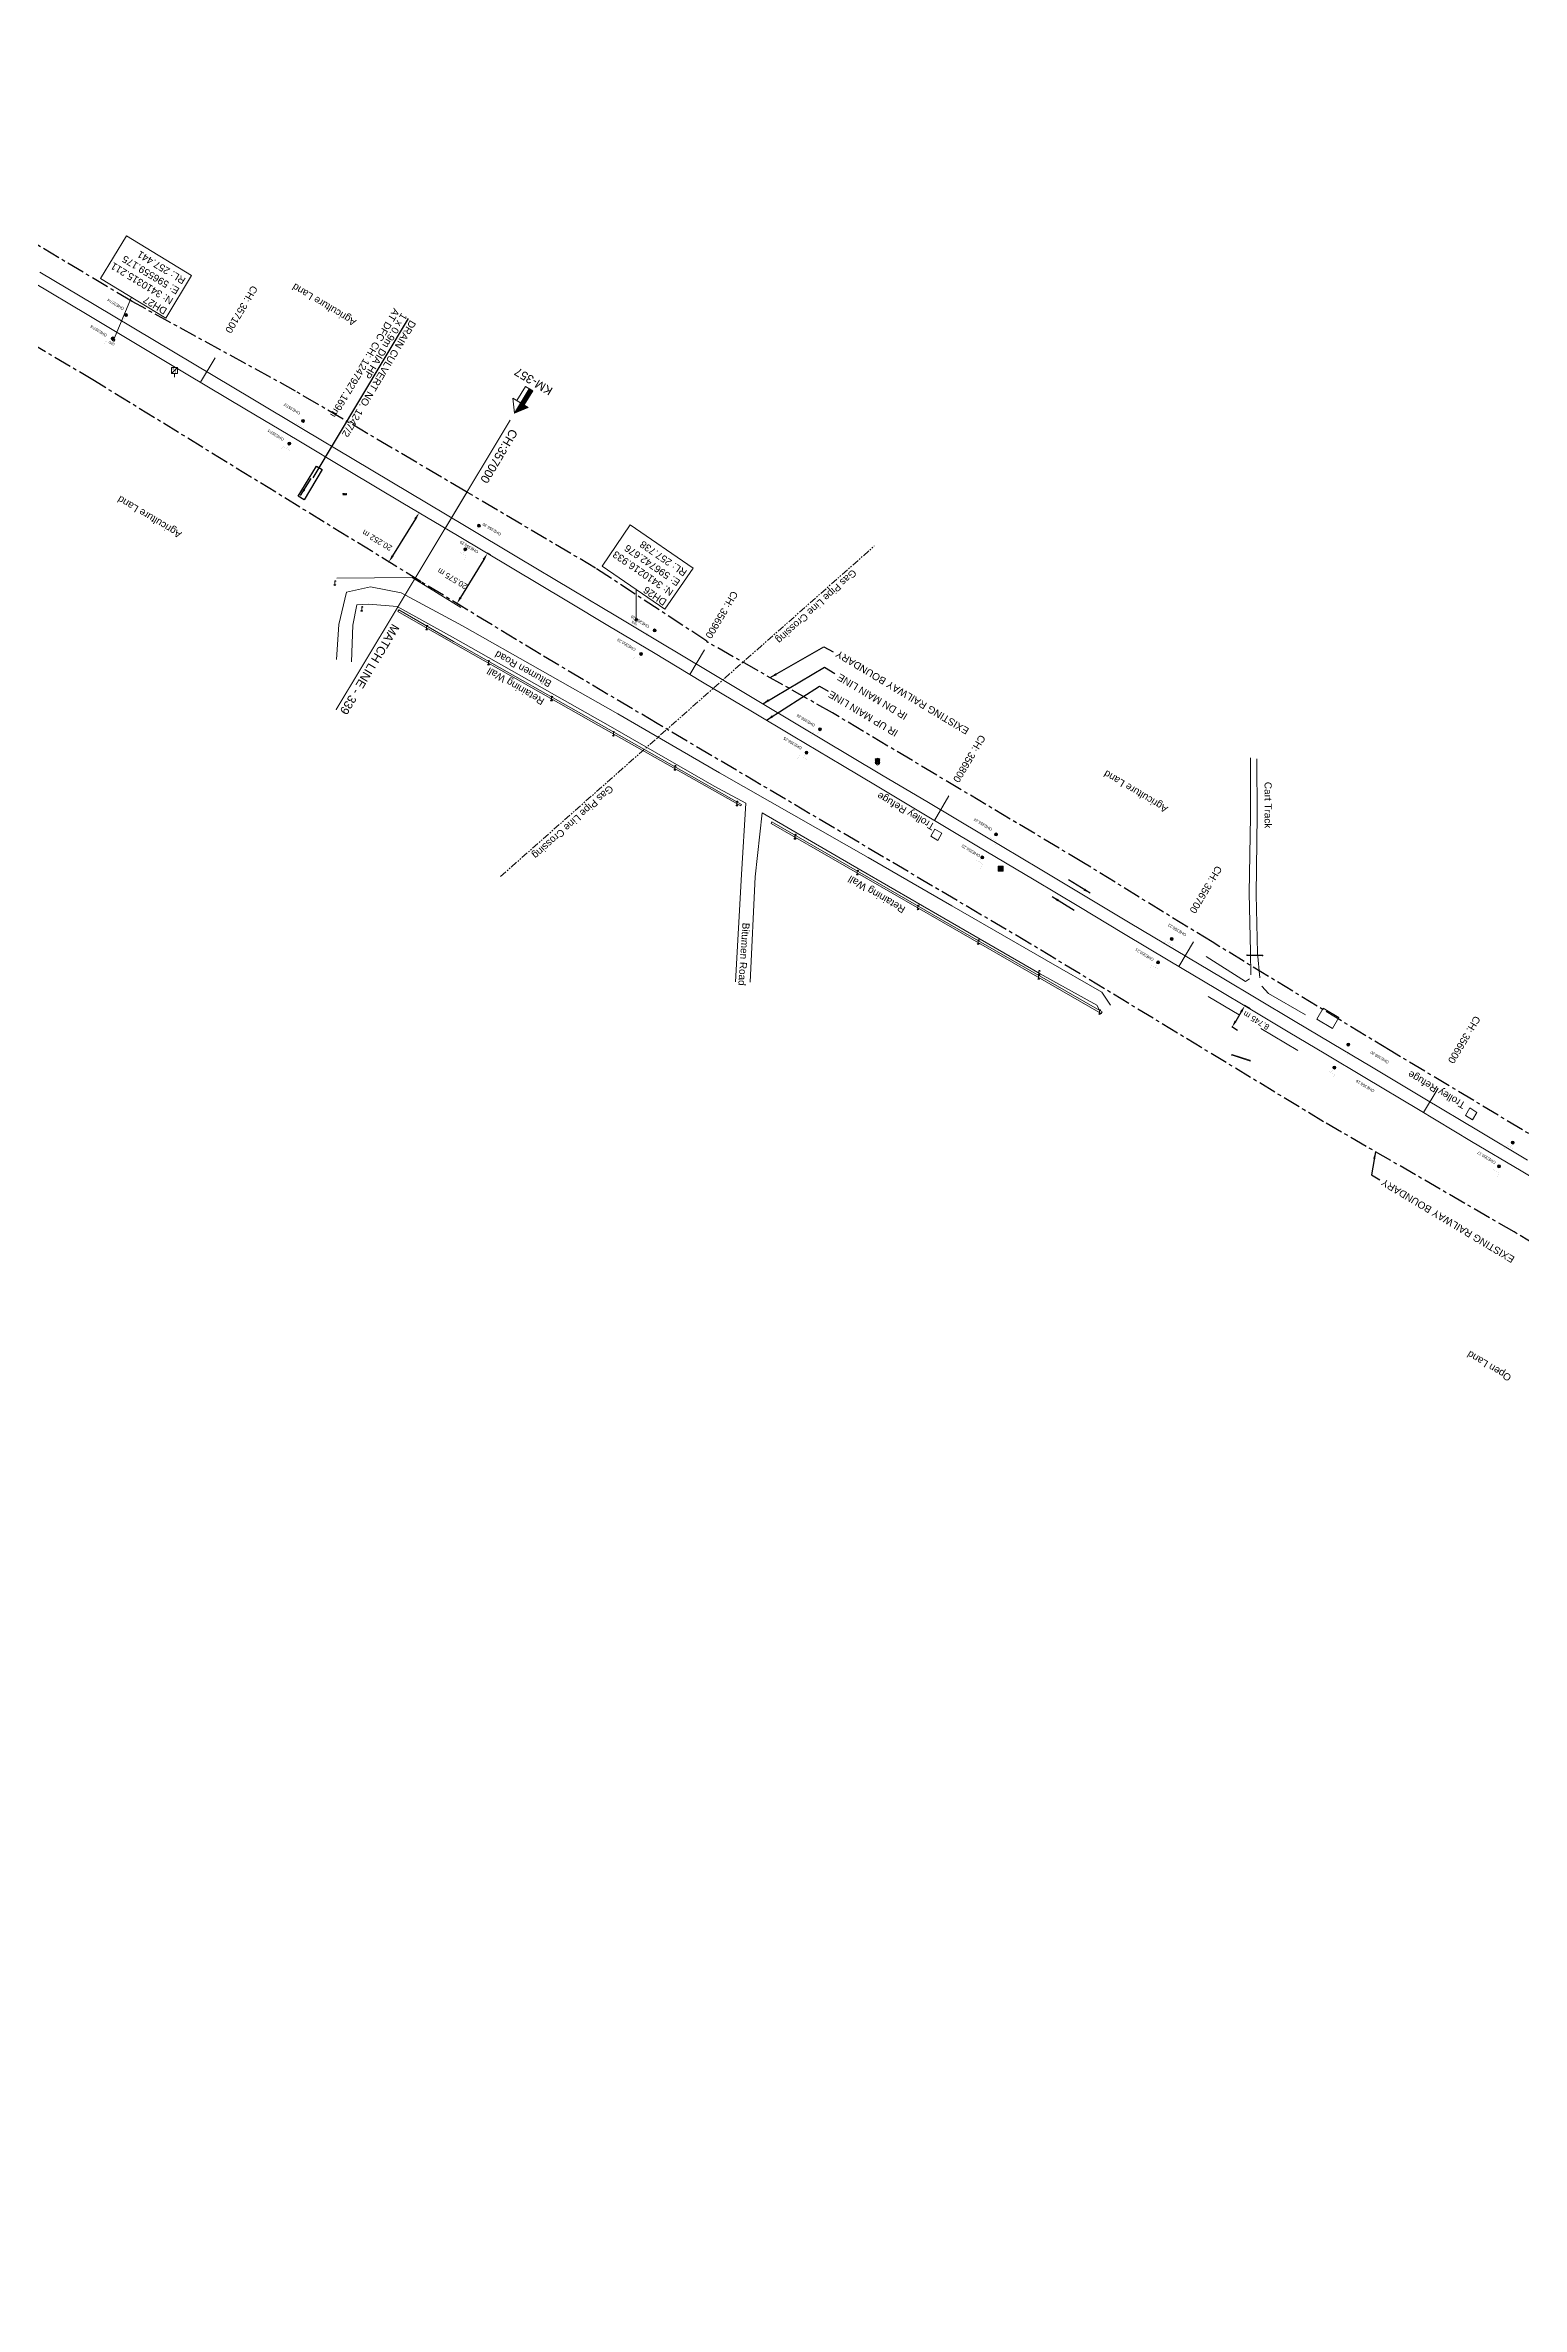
# Model space of a CAD drawing. Header units: metres. Extents: x 593168 to 611286, y 3401475 to 3412398.
# Drawn here: x 596535 to 597054, y 3409625 to 3410419 of the extents above; entities that cross this region are included whole.
import ezdxf
from ezdxf.enums import TextEntityAlignment as Align

# ---------------------------------------------------------------- set-up
doc = ezdxf.new("R2010")
doc.units = ezdxf.units.M
doc.header["$MEASUREMENT"] = 0
for name, pattern in [('CENTER', [2, 1.25, -0.25, 0.25, -0.25]), ('PHANTOM', [2.5, 1.25, -0.25, 0.25, -0.25, 0.25, -0.25]), ('PHANTOM2', [1.25, 0.625, -0.125, 0.125, -0.125, 0.125, -0.125])]:
    doc.linetypes.add(name, pattern=pattern)
doc.layers.get('Defpoints').update_dxf_attribs({"lineweight": 0})
for name, color, linetype, lineweight in [('Arch', 7, 'Continuous', 0), ('Bench_Mark', 7, 'Continuous', 0), ('Cart Track', 34, 'Continuous', 0), ('Compound Wall', 251, 'Continuous', 0), ('DFCC', 6, 'Continuous', 0), ('DFCC BOUNDARY', 6, 'CENTER', 0), ('Existing IR Chainage', 7, 'Continuous', 0), ('Existing IR Track', 143, 'Continuous', 0), ('Govt buliding', 251, 'Continuous', 0), ('GPS', 251, 'Continuous', 0), ('Grill', 251, 'Continuous', 0), ('KM STONE', 7, 'Continuous', 0), ('Lamp_Post', 251, 'Continuous', 0), ('OHE MAST', 8, 'Continuous', 0), ('OHE MAST TEXT', 8, 'Continuous', 0), ('Pipe line-Pertolium', 148, 'PHANTOM', 0), ('PROPOSED DFCC TRACK', 1, 'Continuous', 0), ('Retaining Wall', 251, 'Continuous', 0), ('Side Details', 251, 'Continuous', 0), ('Sign Board', 251, 'Continuous', 0), ('Subroad Edge', 34, 'Continuous', 0), ('Text1', 251, 'Continuous', 0), ('TOPOSTYLEREMARK', 251, 'Continuous', 0), ('Trolley Stand', 251, 'Continuous', 0), ('Water Logged Area', 5, 'Continuous', 0), ('WL', 7, 'Continuous', 0)]:
    doc.layers.add(name, color=color, linetype=linetype, lineweight=lineweight)
for name, color, linetype in [('DRAIN CULVERT', 1, 'Continuous'), ('Existing Railway Boundary', 7, 'CENTER'), ('MATCH LINE', 7, 'Continuous')]:
    doc.layers.add(name, color=color, linetype=linetype)
doc.styles.add('CUT-FILL', font='cut-fill.shx', dxfattribs={"height": 2})
doc.styles.add('spot_lvl', font='romans.shx', dxfattribs={"height": 0.3})
doc.styles.get("Standard").update_dxf_attribs({"font": 'arial.ttf'})
doc.styles.add('street name', font='tahoma.ttf', dxfattribs={"height": 2})
doc.styles.add('Style-Arial', font='arial.ttf')
doc.dimstyles.new('ISO-25', dxfattribs={"dimtxt": 2.5, "dimasz": 2.5, "dimexe": 1.25, "dimexo": 0.625, "dimtad": 1, "dimtxsty": 'Standard', "dimcen": 2.5, "dimadec": 0, "dimazin": 0, "dimtfac": 1, "dimtmove": 0, "dimatfit": 3, "dimfxl": 1, "dimarcsym": 0})
doc.dimstyles.get("Standard").update_dxf_attribs({"dimtxt": 0.18, "dimasz": 0.18, "dimexe": 0.18, "dimexo": 0.0625, "dimgap": 0.09, "dimtad": 0, "dimtih": 1, "dimtoh": 1, "dimdec": 4, "dimzin": 0, "dimdsep": 46, "dimtxsty": 'Standard', "dimcen": 0.09, "dimadec": 0, "dimazin": 0, "dimtfac": 1, "dimtdec": 4, "dimtofl": 0, "dimtmove": 0, "dimatfit": 3, "dimfxl": 1, "dimtolj": 1, "dimtzin": 0, "dimarcsym": 0})

# ---------------------------------------------------------------- blocks, each defined once
blk = doc.blocks.new('LP')
for points in [[(0, 0), (0, 1.5)], [(0.25, 1.35), (0.44, 1.35)]]:
    blk.add_lwpolyline(points)
for centre, radius, start, end in [((0.07, 0.99), 0.519, 57.64249, 97.31648), ((0.34, 1.33), 0.094, 11.70118, 168.04763)]:
    blk.add_arc(centre, radius, start, end)
at = {"extrusion": (0, 0, -1)}
blk.add_ellipse((0, 0.01), major_axis=(0.308, 0), ratio=0.400495, dxfattribs=at)
blk.add_ellipse((0.35, 1.36), major_axis=(0.0017, 0.0438), ratio=0.461056, start_param=1.74022, end_param=4.575836)
blk = doc.blocks.new('SIG')
for color, points in [(1, [(-0.22, 0.42, 0.180295), (-0.01, 0.33, -0.00255), (0.01, 0.33, -0.00255), (0.02, 0.33, 0.180295), (0.23, 0.42, -0.002654), (0.25, 0.44, 0.184495), (0.33, 0.65, 1.000001), (-0.32, 0.65, 0.184495), (-0.24, 0.44, -0.002654)]), (2, [(0.23, -0.23, -0.002654), (0.25, -0.21, 0.184495), (0.33, 0.01, 1.000001), (-0.32, 0.01, 0.184495), (-0.24, -0.21, -0.002654), (-0.22, -0.23, 0.180295), (-0.01, -0.32, -0.00255), (0.01, -0.32, -0.00255), (0.02, -0.32, 0.180295)]), (3, [(0.23, -0.88, -0.002654), (0.25, -0.86, 0.184495), (0.33, -0.64, 1.000001), (-0.32, -0.64, 0.184495), (-0.24, -0.86, -0.002654), (-0.22, -0.88, 0.395599)])]:
    blk.add_hatch(color=color).paths.add_polyline_path(points)
for p, q in [((-0.31, 0.98), (-0.32, -0.9)), ((0.33, -0.9), (0.32, 0.98))]:
    blk.add_line(p, q)
for points in [[(-0.31, 0.98), (-0.81, 0.98, 0.198758), (-0.42, 0.41, 0.003814), (-0.31, 0.39, 0.003814)], [(-0.31, 0.33), (-0.81, 0.33, 0.198758), (-0.42, -0.23, 0.003727), (-0.32, -0.26, 0.003727)], [(0.32, 0.98), (0.82, 0.98, -0.198758), (0.44, 0.41, -0.003814), (0.32, 0.39, -0.003814)], [(0.32, 0.33), (0.82, 0.33, -0.198758), (0.44, -0.23, -0.003727), (0.33, -0.26, -0.003727)], [(-0.32, -0.32), (-0.81, -0.32, 0.198758), (-0.42, -0.88, 0.003639), (-0.32, -0.9)], [(0.33, -0.32), (0.82, -0.32, -0.198758), (0.44, -0.88, -0.003639), (0.33, -0.9)]]:
    blk.add_lwpolyline(points, format="xyb")
for centre, radius, start, end in [((0.01, 0.91), 0.324, 12.40488, 167.59512), ((0.01, 0.81), 0.357, 27.75781, 152.24219), ((0.01, -0.9), 0.324, 181.45715, 358.54285)]:
    blk.add_arc(centre, radius, start, end)
blk = doc.blocks.new('WL')
at = {"layer": 'WL'}
for p, q in [((1.07, 3.42), (-1.06, 3.42)), ((-1.06, 3.42), (-1.06, 1.29)), ((-1.06, 1.29), (1.07, 1.29)), ((0, 1.29), (0, 0)), ((1.07, 1.29), (1.07, 3.42))]:
    blk.add_line(p, q, dxfattribs=at)
blk.add_lwpolyline([(-1.06, 1.29), (1.07, 3.42)], dxfattribs=at)
at = {"layer": 'WL', "style": 'CUT-FILL'}
for s, p in [('W', (-0.08, 3.25)), ('L', (0.61, 2.26))]:
    blk.add_text(s, height=0.739, rotation=180, dxfattribs=at).set_placement(p)
blk = doc.blocks.new('DFCC')
at = {"layer": 'DFCC', "const_width": 0.042, "elevation": 101.22}
blk.add_lwpolyline([(0.83, -0.46), (-0.85, -0.46), (-0.85, 0.42), (0.83, 0.42)], close=True, dxfattribs=at)
at = {"layer": 'DFCC', "style": 'spot_lvl'}
blk.add_text('DFCC', height=0.4, rotation=180, dxfattribs=at).set_placement((0.68, 0.19, 18.4))
blk = doc.blocks.new('BM')
blk.add_hatch(color=256).paths.add_polyline_path([(-0.88, 0.88), (-0.88, -0.88), (0.88, -0.88), (0.88, 0.88)])
for p, q in [((0.88, 0.88), (-0.88, 0.88)), ((-0.88, 0.88), (-0.88, -0.88)), ((0.88, -0.88), (0.88, 0.88)), ((-0.88, -0.88), (0.88, -0.88))]:
    blk.add_line(p, q)
blk = doc.blocks.new('KM POST PLAN')
h = blk.add_hatch(color=256)
h.dxf.hatch_style = 1
h.paths.add_polyline_path([(0, -8.5), (-3, -8.5), (-3, -20), (0, -20)])
h.paths.add_polyline_path([(0, -8.5), (0, 0), (-6.3, -8.5)])
for points in [[(0, 0), (-6.3, -8.5), (6.3, -8.5)], [(0, 0), (0, -20)], [(0, 0), (6.3, -8.5)], [(3, -8.5), (3, -20), (-3, -20), (-3, -8.5)]]:
    blk.add_lwpolyline(points)
at = {"style": 'Style-Arial'}
blk.add_attdef('KM-POST', text='', height=6, dxfattribs=at).set_placement((0, -26, -263.9), align=Align.MIDDLE_CENTER)
blk = doc.blocks.new('OHE MAST')
h = blk.add_hatch(color=256)
h.dxf.hatch_style = 1
edge = h.paths.add_edge_path()
edge.add_arc((0, 0), 0.514, 0, 360)
at = {"const_width": 0.01}
for points in [[(1.5, 3.5), (1.5, 2), (-1.5, 2), (-1.5, 3.5)], [(0, 2), (0, 0)]]:
    blk.add_lwpolyline(points, dxfattribs=at)
blk.add_circle((0, 0), 0.514)
blk = doc.blocks.new('*D736')
at = {"layer": 'Defpoints', "color": 0, "transparency": 16777216}
for p in [(596958.3, 3410080.26), (596951.84, 3410073.94), (596953.81, 3410072.76)]:
    blk.add_point(p, dxfattribs=at)
at = {"layer": 'PROPOSED DFCC TRACK', "color": 0, "lineweight": -2, "transparency": 16777216}
for p, q in [((596958.19, 3410080.33), (596956.22, 3410081.51)), ((596953.71, 3410072.82), (596951.73, 3410074)), ((596955.04, 3410079.3), (596953.12, 3410076.09))]:
    blk.add_line(p, q, dxfattribs=at)
at = {"layer": 'PROPOSED DFCC TRACK', "color": 0, "transparency": 16777216}
for points in [[(596954.68, 3410079.51), (596955.4, 3410079.09), (596956.32, 3410081.45)], [(596952.76, 3410076.3), (596953.48, 3410075.87), (596951.84, 3410073.94)]]:
    blk.add_solid(points, dxfattribs=at)
at = {"layer": 'PROPOSED DFCC TRACK', "color": 0, "lineweight": 0, "transparency": 16777216, "insert": (596960.34, 3410076.31), "char_height": 2, "attachment_point": 5, "rotation": 149, "style": 'Style-Arial'}
blk.add_mtext('\\A1;8.745 m', dxfattribs=at)
blk = doc.blocks.new('TerminatorOpen_0.5')
at = {"color": 0, "linetype": 'ByBlock', "lineweight": -2}
for q in [(-1, 0.25), (-1, 0), (-1, -0.25)]:
    blk.add_line((0, 0), q, dxfattribs=at)
blk = doc.blocks.new('*D720')
at = {"layer": 'Defpoints', "color": 0, "linetype": 'ByBlock', "ltscale": 5, "transparency": 16777216}
for p in [(596691.59, 3410239.57), (596679.73, 3410222.69), (596680.88, 3410221.99)]:
    blk.add_point(p, dxfattribs=at)
at = {"layer": 'DFCC BOUNDARY', "color": 0, "linetype": 'ByBlock', "lineweight": -2, "ltscale": 5, "transparency": 16777216}
for p, q in [((596691.48, 3410239.63), (596690.33, 3410240.33)), ((596689.13, 3410238.13), (596681.03, 3410224.83)), ((596680.78, 3410222.06), (596679.63, 3410222.76))]:
    blk.add_line(p, q, dxfattribs=at)
at = {"layer": 'DFCC BOUNDARY', "color": 0, "linetype": 'ByBlock', "ltscale": 5, "transparency": 16777216}
for points in [[(596688.78, 3410238.35), (596689.49, 3410237.92), (596690.43, 3410240.27)], [(596680.68, 3410225.05), (596681.39, 3410224.61), (596679.73, 3410222.69)]]:
    blk.add_solid(points, dxfattribs=at)
at = {"layer": 'DFCC BOUNDARY', "color": 0, "linetype": 'ByBlock', "ltscale": 5, "transparency": 16777216, "insert": (596678.15, 3410231.45), "char_height": 2, "attachment_point": 5, "rotation": 149, "style": 'Style-Arial'}
blk.add_mtext('\\A1;20.575 m', dxfattribs=at)
blk = doc.blocks.new('*D721')
at = {"layer": 'Defpoints', "color": 0, "linetype": 'ByBlock', "ltscale": 5, "transparency": 16777216}
for p in [(596666.64, 3410254.44), (596655.87, 3410237.3), (596656.03, 3410237.19)]:
    blk.add_point(p, dxfattribs=at)
at = {"layer": 'DFCC BOUNDARY', "color": 0, "linetype": 'ByBlock', "lineweight": -2, "ltscale": 5, "transparency": 16777216}
for p, q in [((596665.17, 3410252.42), (596657.18, 3410239.42)), ((596666.54, 3410254.51), (596666.37, 3410254.61)), ((596655.93, 3410237.26), (596655.76, 3410237.36))]:
    blk.add_line(p, q, dxfattribs=at)
at = {"layer": 'DFCC BOUNDARY', "color": 0, "linetype": 'ByBlock', "ltscale": 5, "transparency": 16777216}
for points in [[(596664.81, 3410252.63), (596665.52, 3410252.2), (596666.48, 3410254.55)], [(596656.82, 3410239.64), (596657.53, 3410239.21), (596655.87, 3410237.3)]]:
    blk.add_solid(points, dxfattribs=at)
at = {"layer": 'DFCC BOUNDARY', "color": 0, "linetype": 'ByBlock', "ltscale": 5, "transparency": 16777216, "insert": (596651.74, 3410244.89), "char_height": 2, "attachment_point": 5, "rotation": 149, "style": 'Style-Arial'}
blk.add_mtext('\\A1;20.252 m', dxfattribs=at)
blk = doc.blocks.new('GPS')
at = {"const_width": 0.0279}
blk.add_lwpolyline([(0.56, -0.56), (-0.56, -0.56), (-0.56, 0.56), (0.56, 0.56)], close=True, dxfattribs=at)
blk.add_lwpolyline([(0.33, -0.33), (-0.33, -0.33), (-0.33, 0.33), (0.33, 0.33)], close=True)
at = {"style": 'street name'}
blk.add_text('GPS', height=0.868, rotation=180, dxfattribs=at).set_placement((1.07, -0.84, -111.29))

msp = doc.modelspace()

# ---------------------------------------------------------------- linework, layer by layer
at = {"layer": 'Arch'}
for points in [[(596957.0148, 3410099.1152, 257.0168), (596957.0185, 3410099.3679, 256.9818), (596957.1691, 3410099.3348, 257.0158), (596957.1654, 3410099.0798, 257.0158)], [(596962.6545, 3410098.946, 256.8718), (596962.4576, 3410098.9863, 256.8718), (596962.5005, 3410099.1898, 256.8718), (596962.6973, 3410099.1494, 256.8718)], [(596951.8271, 3410064.108, 256.8228), (596951.898, 3410064.3486, 256.9108), (596951.7681, 3410064.3582, 256.8228), (596951.693, 3410064.1032, 256.8228)], [(596958.1515, 3410062.0276, 257.3737), (596958.0877, 3410062.2953, 257.3857), (596958.1934, 3410062.3429, 257.3727), (596958.2573, 3410062.0749, 257.3727)]]:
    msp.add_polyline3d(points, close=True, dxfattribs=at)
for points in [[(596962.4576, 3410098.9863, 256.8718), (596957.1654, 3410099.0798, 257.0158)], [(596957.1691, 3410099.3348, 257.0158), (596962.5005, 3410099.1898, 256.8718)], [(596958.1515, 3410062.0276, 257.3737), (596951.8271, 3410064.108, 256.8228)], [(596951.898, 3410064.3486, 256.9108), (596958.0877, 3410062.2953, 257.3857)]]:
    msp.add_polyline3d(points, dxfattribs=at)
at = {"layer": 'Cart Track'}
for points in [[(596958.4035, 3410092.314, 257.9295), (596958.3122, 3410100.3208, 257.1727), (596957.7994, 3410121.084, 256.4589), (596958.2745, 3410147.9416, 256.409), (596958.3252, 3410168.5489, 256.3882)], [(596960.5545, 3410168.1258, 256.4307), (596960.712, 3410148.2478, 256.41), (596960.3377, 3410120.5517, 256.457), (596960.8111, 3410099.9553, 257.1328), (596961.5419, 3410091.238, 257.9875)]]:
    msp.add_polyline3d(points, dxfattribs=at)
at = {"layer": 'Compound Wall'}
msp.add_polyline3d([(596681.0862, 3410221.2987, 257.0798), (596664.0378, 3410231.7871, 256.6789), (596637.5442, 3410231.595, 257.5217)], dxfattribs=at)
at = {"layer": 'DRAIN CULVERT'}
msp.add_lwpolyline([(596629.3097, 3410266.7655), (596662.7879, 3410322.8084)], dxfattribs=at)
msp.add_lwpolyline([(596626.1288, 3410259.1007), (596624.0684, 3410260.3315), (596630.417, 3410270.9591), (596632.4774, 3410269.7283)], close=True, dxfattribs=at)
at = {"layer": 'Existing IR Chainage', "color": 7, "linetype": 'Continuous', "lineweight": 13, "flags": 128}
for points in [[(596594.9105, 3410308.9374), (596589.7832, 3410300.3519)], [(596683.3217, 3410261.9624), (596675.6385, 3410249.0795)], [(596766.6258, 3410206.398), (596761.4975, 3410197.8131)], [(596852.4679, 3410155.1256), (596847.3493, 3410146.5349)], [(596938.3298, 3410103.8455), (596933.203, 3410095.2597)], [(597024.1452, 3410052.5088), (597019.0194, 3410043.9223)]]:
    msp.add_lwpolyline(points, dxfattribs=at)
at = {"layer": 'Existing IR Track', "flags": 128}
for points in [[(597070.772, 3410013.0455), (597053.3267, 3410023.451), (597035.9525, 3410033.814), (597017.2582, 3410044.9737), (596998.3967, 3410056.2334), (596984.7467, 3410064.4235), (596971.5289, 3410072.3543), (596958.6318, 3410080.0656), (596946.1232, 3410087.5446), (596930.0169, 3410097.1622), (596913.7328, 3410106.8858), (596898.0262, 3410116.2926), (596882.3467, 3410125.6825), (596862.2815, 3410137.6379), (596842.4293, 3410149.4663), (596827.222, 3410158.566), (596815.1396, 3410165.7957), (596797.7872, 3410176.1468), (596783.5373, 3410184.6472), (596766.0011, 3410195.1228), (596748.7235, 3410205.4438), (596733.275, 3410214.6784), (596718.268, 3410223.6489), (596699.1114, 3410235.0771), (596679.9311, 3410246.5195), (596660.7693, 3410257.9472), (596641.5388, 3410269.4159), (596623.6538, 3410280.1106), (596605.8917, 3410290.7318), (596578.0791, 3410307.3417), (596549.9013, 3410324.1695), (596531.0598, 3410335.3876)], [(597055.5806, 3410027.2133), (597038.395, 3410037.522), (597019.5268, 3410048.7661), (597000.749, 3410059.9562), (596986.9898, 3410068.1739), (596973.4172, 3410076.2803), (596960.8548, 3410083.7808), (596948.3639, 3410091.2387), (596932.2254, 3410100.8544), (596916.0691, 3410110.4806), (596900.2305, 3410119.9779), (596884.4334, 3410129.4498), (596864.4968, 3410141.3372), (596844.64, 3410153.177), (596829.4154, 3410162.2342), (596817.4366, 3410169.3605), (596799.9708, 3410179.7938), (596785.7486, 3410188.2947), (596768.1904, 3410198.7803), (596750.7372, 3410209.2031), (596735.4712, 3410218.3475), (596720.2282, 3410227.4782), (596701.321, 3410238.7671), (596682.3832, 3410250.0742), (596662.9946, 3410261.6631), (596643.5716, 3410273.2726), (596625.8733, 3410283.8213), (596608.1158, 3410294.4054), (596580.2867, 3410311.0307), (596552.3889, 3410327.6969), (596533.2762, 3410339.0893)]]:
    msp.add_lwpolyline(points, dxfattribs=at)
at = {"layer": 'Existing Railway Boundary', "ltscale": 5}
for points in [[(597686.2089, 3409624.649), (597656.9069, 3409641.7433), (597613.9026, 3409669.4379), (597569.82, 3409695.3454), (597479.3214, 3409746.0735), (597392.5556, 3409797.7127), (597352.0962, 3409821.7131), (597308.8993, 3409847.6452), (597264.2347, 3409874.4636), (597222.9793, 3409899.1035), (597136.5979, 3409950.7611), (597092.6658, 3409977.0471), (597050.8519, 3410002.0375), (596983.9905, 3410040.7405), (596881.1639, 3410103.1404), (596749.9754, 3410180.6048), (596709.1663, 3410204.7714), (596667.2219, 3410230.3128), (596552.5715, 3410300.8278), (596353.2672, 3410418.7139)], [(597735.9935, 3409630.0193), (597672.2472, 3409669.316), (597638.5609, 3409689.9403), (597601.0358, 3409711.4096), (597281.034, 3409902.5436), (597133.3977, 3409990.0543), (597132.0371, 3409990.7917), (597131.0243, 3409991.589), (597007.3439, 3410065.7431), (596944.8085, 3410103.8528), (596899.7359, 3410131.6345), (596811.5408, 3410184.2908), (596767.8713, 3410209.0418), (596767.4423, 3410209.5102), (596728.3686, 3410235.1432), (596682.8968, 3410262.013), (596623.1238, 3410297.2414), (596565.7099, 3410328.7441), (596427.9027, 3410410.979)]]:
    msp.add_lwpolyline(points, dxfattribs=at)
at = {"layer": 'Govt buliding'}
msp.add_polyline3d([(596989.3025, 3410077.362, 257.4856), (596987.0504, 3410073.5008, 257.4866), (596981.5728, 3410076.7259, 257.4797), (596983.8249, 3410080.5871, 257.4797)], close=True, dxfattribs=at)
at = {"layer": 'Grill'}
for points in [[(596957.986, 3410090.9158, 258.1425), (596956.5868, 3410089.9197, 257.7806), (596942.7327, 3410098.8072, 257.5026)], [(596977.6786, 3410078.2772, 257.8835), (596964.6114, 3410085.7703, 257.9805), (596962.313, 3410088.3355, 258.1734)], [(596954.3271, 3410078.245, 257.8945), (596943.4946, 3410084.7537, 257.2867)], [(596974.9079, 3410065.7521, 257.7226), (596961.9751, 3410073.4458, 257.8665)]]:
    msp.add_polyline3d(points, dxfattribs=at)
at = {"layer": 'MATCH LINE', "linetype": 'PHANTOM2', "ltscale": 15, "const_width": 0.4}
msp.add_lwpolyline([(596698.456, 3410287.1125), (596637.3073, 3410185.383)], dxfattribs=at)
at = {"layer": 'Pipe line-Pertolium', "ltscale": 2}
msp.add_lwpolyline([(596695.0823, 3410126.8475), (596826.2588, 3410242.8884)], dxfattribs=at)
at = {"layer": 'Retaining Wall'}
msp.add_polyline3d([(596779.4005, 3410151.611, 258.1864), (596779.5879, 3410152.1462, 258.1844), (596733.1792, 3410178.4595, 258.2124), (596678.5447, 3410209.3769, 258.2194), (596659.3207, 3410220.4754, 258.1934), (596659.0205, 3410219.8651, 258.2004), (596678.3869, 3410208.7991, 258.1864), (596732.9363, 3410177.8537, 258.2124)], close=True, dxfattribs=at)
for points in [[(596790.0862, 3410145.4779, 258.1045), (596790.3395, 3410146.006, 258.1535), (596821.1646, 3410128.258, 258.0585), (596850.1956, 3410111.5201, 258.0845)], [(596849.8034, 3410111.0139, 258.0925), (596790.0862, 3410145.4779, 258.1045)], [(596850.1956, 3410111.5201, 258.0845), (596906.195, 3410079.3257, 258.1355), (596905.9364, 3410078.7302, 258.1045), (596849.8034, 3410111.0139, 258.0925)]]:
    msp.add_polyline3d(points, dxfattribs=at)
at = {"layer": 'Subroad Edge'}
for points in [[(596771.9245, 3410163.2222, 257.9445), (596736.2209, 3410184.0011, 257.9895), (596681.6838, 3410214.8719, 257.9145), (596660.1949, 3410226.4491, 257.9305), (596649.4197, 3410228.596, 257.9205), (596641.0322, 3410226.7254, 257.9215), (596638.2408, 3410215.3566, 257.9405), (596637.4833, 3410203.0479, 257.8676)], [(596781.111, 3410152.5312, 258.2644), (596770.0041, 3410158.5035, 257.7906), (596733.6417, 3410179.4801, 257.8176), (596679.2481, 3410210.2375, 257.7966), (596658.7181, 3410221.589, 257.8106), (596648.7763, 3410222.4962, 257.8036), (596644.6217, 3410222.2628, 257.8555), (596643.2304, 3410215.129, 257.8226), (596642.7351, 3410202.2497, 257.8148)], [(596771.9245, 3410163.2222, 257.9445), (596824.1517, 3410133.4806, 257.8715), (596853.4198, 3410116.5932, 257.9225)], [(596777.5608, 3410089.8934, 257.7746), (596779.6076, 3410127.4921, 257.7506), (596781.111, 3410152.5312, 258.2644)], [(596782.7264, 3410089.6851, 257.8765), (596784.4458, 3410126.7612, 257.8955), (596786.8346, 3410149.2134, 258.3274)], [(596786.8346, 3410149.2134, 258.3274), (596821.5808, 3410129.0372, 257.6546), (596850.7039, 3410112.1853, 257.7606)], [(596850.7039, 3410112.1853, 257.7606), (596884.461, 3410092.6437, 257.7966), (596904.3953, 3410081.6966, 257.7206), (596905.2068, 3410080.1651, 257.6886)], [(596853.4198, 3410116.5932, 257.9225), (596886.5835, 3410097.5182, 257.9265), (596906.0958, 3410086.2758, 257.7156), (596909.1178, 3410081.6456, 257.6866)]]:
    msp.add_polyline3d(points, dxfattribs=at)
at = {"layer": 'TOPOSTYLEREMARK'}
for p, q in [((596559.175, 3410315.211), (596565.5111, 3410330.241)), ((596742.676, 3410216.933), (596742.6566, 3410227.6014))]:
    msp.add_line(p, q, dxfattribs=at)
at = {"layer": 'TOPOSTYLEREMARK', "linetype": 'Continuous'}
for points in [[(596586.6191, 3410337.872), (596577.5131, 3410322.9277), (596554.6393, 3410336.8655), (596563.7453, 3410351.8098)], [(596762.6638, 3410235.0809), (596752.7474, 3410220.6617), (596730.6772, 3410235.84), (596740.5936, 3410250.2592)]]:
    msp.add_lwpolyline(points, close=True, dxfattribs=at)
at = {"layer": 'Trolley Stand'}
for points in [[(596846.0571, 3410140.9501, 258.1105), (596847.516, 3410143.5075, 258.1744), (596849.9867, 3410142.0505, 258.1405), (596848.5275, 3410139.4925, 258.1405)], [(597037.789, 3410043.9906, 258.2524), (597036.3005, 3410041.371, 258.2694), (597033.8425, 3410042.9724, 258.2824), (597035.331, 3410045.592, 258.2824)]]:
    msp.add_polyline3d(points, close=True, dxfattribs=at)
at = {"layer": 'Water Logged Area'}
msp.add_point((596977.431, 3410044.565, 255.982), dxfattribs=at)

# ---------------------------------------------------------------- block references
at = {"layer": 'Bench_Mark'}
msp.add_blockref('BM', (596870.652, 3410129.538, 257.836), dxfattribs=at)
at = {"layer": 'DFCC', "xscale": 0.9997078270025586, "yscale": 0.9997078270025586, "zscale": 0.9997078270025586}
msp.add_blockref('DFCC', (596640.3448, 3410261.0226, 257.5086), dxfattribs=at)
at = {"layer": 'GPS', "rotation": 331}
for p in [(596559.175, 3410315.211), (596559.175, 3410315.211), (596559.175, 3410315.211), (596742.676, 3410216.933), (596742.676, 3410216.933), (596742.676, 3410216.933)]:
    msp.add_blockref('GPS', p, dxfattribs=at)
at = {"layer": 'KM STONE', "xscale": 0.5, "yscale": 0.5, "zscale": 0.5, "rotation": 148.9903102435466}
msp.add_blockref('KM POST PLAN', (596699.9158, 3410289.5411), dxfattribs=at).add_auto_attribs({'KM-POST': 'KM-357'})
at = {"layer": 'Lamp_Post'}
for p, xscale, yscale, zscale in [((596636.891, 3410229.18, 258.7983), 0.9997078270025586, 0.9997078270025586, 0.9997078270025586), ((596646.3025, 3410220.0925, 259.694), 0.9997078270025586, 0.9997078270025586, 0.9997078270025586), ((596669.0825, 3410213.5232, 258.9672), 0.9997078270025586, 0.9997078270025586, 0.9997078270025586), ((596690.815, 3410201.1843, 258.1165), 0.9997078270025586, 0.9997078270025586, 0.9997078270025586), ((596712.9316, 3410188.6161, 258.1215), 0.9997078270025586, 0.9997078270025586, 0.9997078270025586), ((596734.6482, 3410176.2665, 258.1385), 0.9997078270025586, 0.9997078270025586, 0.9997078270025586), ((596756.2545, 3410164.2691, 258.7093), 0.9997078270025586, 0.9997078270025586, 0.9997078270025586), ((596778.0178, 3410151.7749, 258.4104), 0.9997078270025586, 0.9997078270025586, 0.9997078270025586), ((596798.4149, 3410140.0761, 258.1375), 0.9997078270025586, 0.9997078270025586, 0.9997078270025586), ((596798.4286, 3410140.1539, 258.4484), 0.9997078270025586, 0.9997078270025586, 0.9997078270025586), ((596820.2674, 3410127.503, 258.0685), 0.9997078270025586, 0.9997078270025586, 0.9997078270025586), ((596841.5831, 3410115.3024, 257.9115), 0.9997078270025586, 0.9997078270025586, 0.9997078270025586), ((596862.7308, 3410103.1083, 258.7203), 0.9997078270025586, 0.9997078270025586, 0.9997078270025586), ((596883.9492, 3410090.8621, 259.2961), 0.9997078270086153, 0.9997078270086153, 0.9997078270086153), ((596884.0694, 3410092.3061, 257.7886), 0.9997078270086153, 0.9997078270086153, 0.9997078270086153), ((596905.3318, 3410078.5279, 258.3294), 0.9997078270086153, 0.9997078270086153, 0.9997078270086153)]:
    msp.add_blockref('LP', p, dxfattribs=dict(at, xscale=xscale, yscale=yscale, zscale=zscale))
at = {"layer": 'OHE MAST', "rotation": 149.0208306544456}
for p in [(596563.6426, 3410323.9524), (596558.9023, 3410315.7861), (596625.7121, 3410286.8061), (596620.908, 3410278.8525), (596687.4772, 3410250.0127), (596682.6844, 3410241.7309), (596749.1486, 3410213.2389), (596744.4034, 3410205.0065), (596807.1629, 3410178.5417), (596802.4661, 3410170.3238), (596868.9996, 3410141.6239), (596864.1587, 3410133.5301), (596930.6768, 3410104.9158), (596925.8594, 3410096.6927), (596992.6244, 3410067.799), (596987.7552, 3410059.7315), (597050.3713, 3410033.4306), (597045.5394, 3410025.0787)]:
    msp.add_blockref('OHE MAST', p, dxfattribs=at)
at = {"layer": 'Sign Board', "xscale": 0.9997078270025586, "yscale": 0.9997078270025586, "zscale": 0.9997078270025586}
msp.add_blockref('SIG', (596827.3963, 3410167.1626, 259.0912), dxfattribs=at)
at = {"layer": 'WL', "xscale": 0.9997078270025586, "yscale": 0.9997078270025586, "zscale": 0.9997078270025586}
msp.add_blockref('WL', (596580.5624, 3410302.1506, 256.406), dxfattribs=at)

# ---------------------------------------------------------------- texts
at = {"layer": 'Cart Track'}
msp.add_text('Cart Track', height=2.5, rotation=269.9814217, dxfattribs=at).set_placement((596963.2521, 3410160.0603, 156.3202))
at = {"layer": 'DRAIN CULVERT'}
for s, p in [('AT DFC CH: 1247927.169m', (596657.6202, 3410326.5657)), ('DRAIN CULVERT NO. 1247/2', (596663.3633, 3410322.4062)), ('1 x 0.9m DIA HP', (596660.3138, 3410324.884))]:
    msp.add_text(s, height=2.5, rotation=239.1071319, dxfattribs=at).set_placement(p)
at = {"layer": 'Existing IR Chainage', "color": 7, "lineweight": 0, "attachment_point": 6, "style": 'Style-Arial'}
for s, insert, char_height, rotation, line_spacing_factor in [('CH: 357100', (596599.3224, 3410317.9501), 2.5, 239.1540949, 0.60036), ('CH:357000', (596689.0856, 3410265.3292), 3, 239.1889791, 0.6003), ('CH: 356900', (596767.9091, 3410210.7227), 2.5, 239.1472516, 0.60036), ('CH: 356800', (596854.8332, 3410160.191), 2.5, 239.2124067, 0.60036), ('CH: 356700', (596937.8482, 3410114.2262), 2.5, 239.157399, 0.60036), ('CH: 356600', (597028.5554, 3410061.5224), 2.5, 239.1646176, 0.60036)]:
    msp.add_mtext(s, dxfattribs=dict(at, insert=insert, char_height=char_height, rotation=rotation, line_spacing_factor=line_spacing_factor))
at = {"layer": 'Existing IR Track', "color": 7, "lineweight": -3}
for s, p in [('IR UP MAIN LINE', (596810.4389, 3410191.1277)), ('IR DN MAIN LINE', (596813.5975, 3410197.1416))]:
    msp.add_text(s, height=2.5, rotation=149, dxfattribs=at).set_placement(p, align=Align.MIDDLE_RIGHT)
at = {"layer": 'Existing Railway Boundary', "linetype": 'Continuous', "ltscale": 5}
for p in [(596813.7045, 3410206.3737, -523.9387), (597005.2069, 3410020.8245, 613.7163)]:
    msp.add_text('EXISTING RAILWAY BOUNDARY', height=2.5, rotation=149, dxfattribs=at).set_placement(p, align=Align.RIGHT)
at = {"layer": 'MATCH LINE', "style": 'Style-Arial'}
msp.add_text('MATCH LINE - 339', height=3, rotation=239, dxfattribs=at).set_placement((596657.1055, 3410215.8018))
at = {"layer": 'OHE MAST TEXT'}
for s, p in [('OHE357/4', (596562.9679, 3410326.5137, 257.763)), ('OHE357/3', (596557.0116, 3410317.1343, 257.751)), ('OHE357/2', (596624.9018, 3410289.7722, 255.766)), ('OHE357/1', (596619.1527, 3410280.6048, 255.727)), ('OHE356.30', (596695.38, 3410247.3016, 258.029)), ('OHE356.29', (596687.3914, 3410241.072, 258.896)), ('OHE356.28', (596747.4422, 3410214.8776, 259.75)), ('OHE356.29', (596742.6368, 3410206.7844, 259.792)), ('OHE356.26', (596805.5476, 3410180.2168, 258.037)), ('OHE356.25', (596800.9439, 3410172.1891, 259.778)), ('OHE356.24', (596867.7887, 3410143.6788, 257.518)), ('OHE356.23', (596863.5489, 3410134.4141, 257.458)), ('OHE356.22', (596935.9422, 3410106.6411, 261.436)), ('OHE356.21', (596924.4635, 3410097.9685, 259.475)), ('OHE356.20', (597007.0065, 3410061.9007, 258.337)), ('OHE356.19', (597001.969, 3410051.8452, 263.534)), ('OHE356.17', (597044.5354, 3410026.6918, 258.225))]:
    msp.add_text(s, height=1, rotation=149, dxfattribs=at).set_placement(p)
at = {"layer": 'Side Details'}
for s, p in [('Agriculture Land', (596644.674, 3410322.1103, 156.3202)), ('Agriculture Land', (596583.3512, 3410247.5785, 156.3202)), ('Agriculture Land', (596929.5649, 3410151.1851, 156.3202)), ('Open Land', (597050.1505, 3409951.5603, 156.3202))]:
    msp.add_text(s, height=2.5, rotation=149, dxfattribs=at).set_placement(p)
at = {"layer": 'Subroad Edge'}
for rotation, p in [(150.3911269, (596713.2014, 3410195.3219, -0.1149)), (266.0863398, (596780.0267, 3410110.6762))]:
    msp.add_text('Bitumen Road', height=2.5, rotation=rotation, dxfattribs=at).set_placement(p)
at = {"layer": 'Text1'}
for s, rotation, p in [('Gas Pipe Line Crossing', 222.240339, (596818.6513, 3410234.8656)), ('Retaining Wall', 149.7733763, (596710.698, 3410189.0543, 156.3202)), ('Gas Pipe Line Crossing', 221.8655032, (596733.2884, 3410159.0658)), ('Trolley Refuge', 149.7733763, (596847.7498, 3410145.1005, 257.5916)), ('Retaining Wall', 149.7733763, (596837.4246, 3410115.9687, 156.3202)), ('Trolley Refuge', 149.7733763, (597034.0768, 3410047.2879, 258.2824))]:
    msp.add_text(s, height=2.5, rotation=rotation, dxfattribs=at).set_placement(p)
at = {"layer": 'TOPOSTYLEREMARK', "char_height": 2.5, "width": 34.157422, "attachment_point": 2}
for s, insert, rotation in [('\\pxql;DH27\\PN: 3410315.211\\PE: 596559.175\\PRL: 257.441', (596562.3552, 3410332.8644), 148.6446907), ('\\pxql;DH26\\PN: 3410216.933\\PE: 596742.676\\PRL: 257.738', (596738.1606, 3410231.4194), 145.4826298)]:
    msp.add_mtext(s, dxfattribs=dict(at, insert=insert, rotation=rotation))

# ---------------------------------------------------------------- dimensions: what is measured, and where the dimension line sits
at = {"layer": 'DFCC BOUNDARY', "color": 7, "linetype": 'ByBlock', "ltscale": 5}
for base, p1, p2, angle, picture, middle in [((596655.8688, 3410237.2954), (596666.6423, 3410254.4447), (596656.0327, 3410237.1946), 238.4066699, '*D721', (596651.7397, 3410244.8912)), ((596679.7333, 3410222.6942), (596691.5852, 3410239.567), (596680.8841, 3410221.9934), 238.6613152, '*D720', (596678.1453, 3410231.4495))]:
    dim = msp.add_linear_dim(base=base, p1=p1, p2=p2, angle=angle, dimstyle='Standard', override={"dimtxt": 2, "dimasz": 2.5, "dimexe": 0.125, "dimexo": 0.125, "dimgap": 0.125, "dimtad": 1, "dimtih": 0, "dimtoh": 0, "dimdec": 3, "dimzin": 11, "dimpost": ' m', "dimtxsty": 'Style-Arial', "dimsah": 1, "dimadec": 4, "dimazin": 3, "dimtmove": 2, "dimatfit": 1, "dimldrblk": 'TerminatorOpen_0.5', "dimfrac": 2, "dimtzin": 11}, dxfattribs=at)
    dim.commit()
    dim.dimension.update_dxf_attribs({"geometry": picture, "text_midpoint": middle, "dimtype": 129, "text_rotation": 149})
at = {"layer": 'PROPOSED DFCC TRACK', "color": 10, "lineweight": 0}
dim = msp.add_linear_dim(base=(596951.8359, 3410073.9403), p1=(596958.3009, 3410080.2638), p2=(596953.8135, 3410072.758), angle=239.1265504, dimstyle='Standard', override={"dimtxt": 2, "dimasz": 2.5, "dimexe": 0.125, "dimexo": 0.125, "dimgap": 0.125, "dimtad": 1, "dimtih": 0, "dimtoh": 0, "dimdec": 3, "dimzin": 11, "dimpost": ' m', "dimtxsty": 'Style-Arial', "dimsah": 1, "dimadec": 4, "dimazin": 3, "dimtmove": 2, "dimatfit": 1, "dimldrblk": 'TerminatorOpen_0.5', "dimfrac": 2, "dimtzin": 11}, dxfattribs=at)
dim.commit()
dim.dimension.update_dxf_attribs({"geometry": '*D736', "text_midpoint": (596960.3419, 3410076.3061), "dimtype": 129, "text_rotation": 149})

# ---------------------------------------------------------------- leaders
at = {"layer": 'DRAIN CULVERT'}
msp.add_leader([(596624.835, 3410260.6152, 0.011), (596628.5312, 3410266.6229, -0.0165)], dimstyle='ISO-25', override={"dimtxt": 3, "dimasz": 2.5, "dimgap": 0.625, "dimtad": 0, "dimdec": 3, "dimzin": 2, "dimtdec": 3}, dxfattribs=at)
at = {"layer": 'Existing IR Track', "color": 7, "lineweight": -3}
for points, override in [([(596787.0849, 3410187.496), (596808.8116, 3410200.3318), (596812.4086, 3410198.107)], {"dimtxt": 3, "dimasz": 2.5, "dimgap": 0.625, "dimtad": 0, "dimdec": 3, "dimzin": 2, "dimtdec": 3}), ([(596788.4294, 3410181.7289), (596807.0524, 3410193.657), (596810.0251, 3410191.8784)], {"dimtxt": 3, "dimasz": 2.5, "dimgap": 0.625, "dimtad": 0, "dimdec": 3, "dimzin": 2, "dimtdec": 3}), ([(596888.6363, 3410119.7663), (596896.4741, 3410115.008)], {"dimtxt": 3, "dimasz": 2.5, "dimtad": 0, "dimdec": 3, "dimzin": 2, "dimtdec": 3}), ([(596902.0727, 3410120.9717), (596894.3912, 3410125.6867)], {"dimtxt": 3, "dimasz": 2.5, "dimtad": 0, "dimdec": 3, "dimzin": 2, "dimtdec": 3})]:
    msp.add_leader(points, dimstyle='ISO-25', override=override, dxfattribs=at)
at = {"layer": 'Existing Railway Boundary', "linetype": 'Continuous', "ltscale": 5}
for points in [[(596789.706, 3410196.6663, -1137.655), (596808.5535, 3410207.4437, -1137.655), (596811.7872, 3410205.6871, -1137.655)], [(597002.2115, 3410030.1932), (597000.8061, 3410022.0732), (597003.7652, 3410020.2906)]]:
    msp.add_leader(points, dimstyle='ISO-25', override={"dimtxt": 3, "dimasz": 2.5, "dimgap": 0.625, "dimtad": 0, "dimdec": 3, "dimzin": 2, "dimtdec": 3}, dxfattribs=at)

doc.saveas('drawing.dxf')
